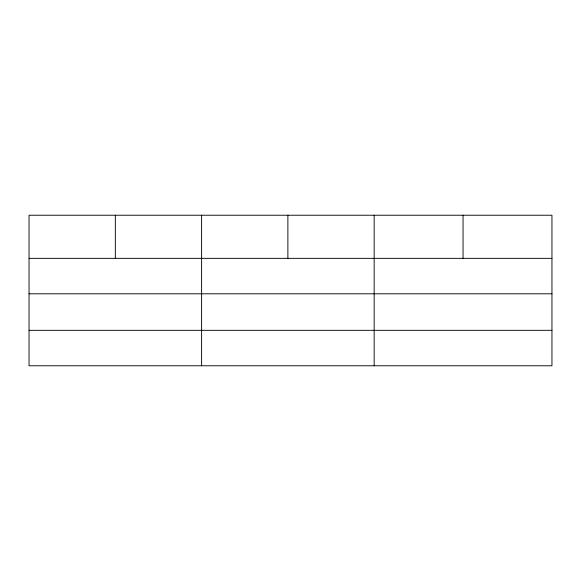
<?xml version="1.0" encoding="UTF-8"?>
<svg xmlns="http://www.w3.org/2000/svg" width="581" height="581" viewBox="0 0 581 581"><rect width="100%" height="100%" fill="white"/><g stroke="black" fill="none" stroke-linecap="round" stroke-linejoin="round"><path stroke-width="0.87" d="M551.95 293.797L551.95 215.231L29.05 215.231L29.05 365.769L551.95 365.769L551.95 293.797L29.05 293.797M29.05 258.349L551.95 258.349M29.05 330.32L551.95 330.32M463.057 215.231L463.057 258.349M374.164 215.231L374.164 365.769M287.885 215.231L287.885 258.349M201.607 215.231L201.607 365.769M115.329 215.231L115.329 258.349"/></g></svg>
